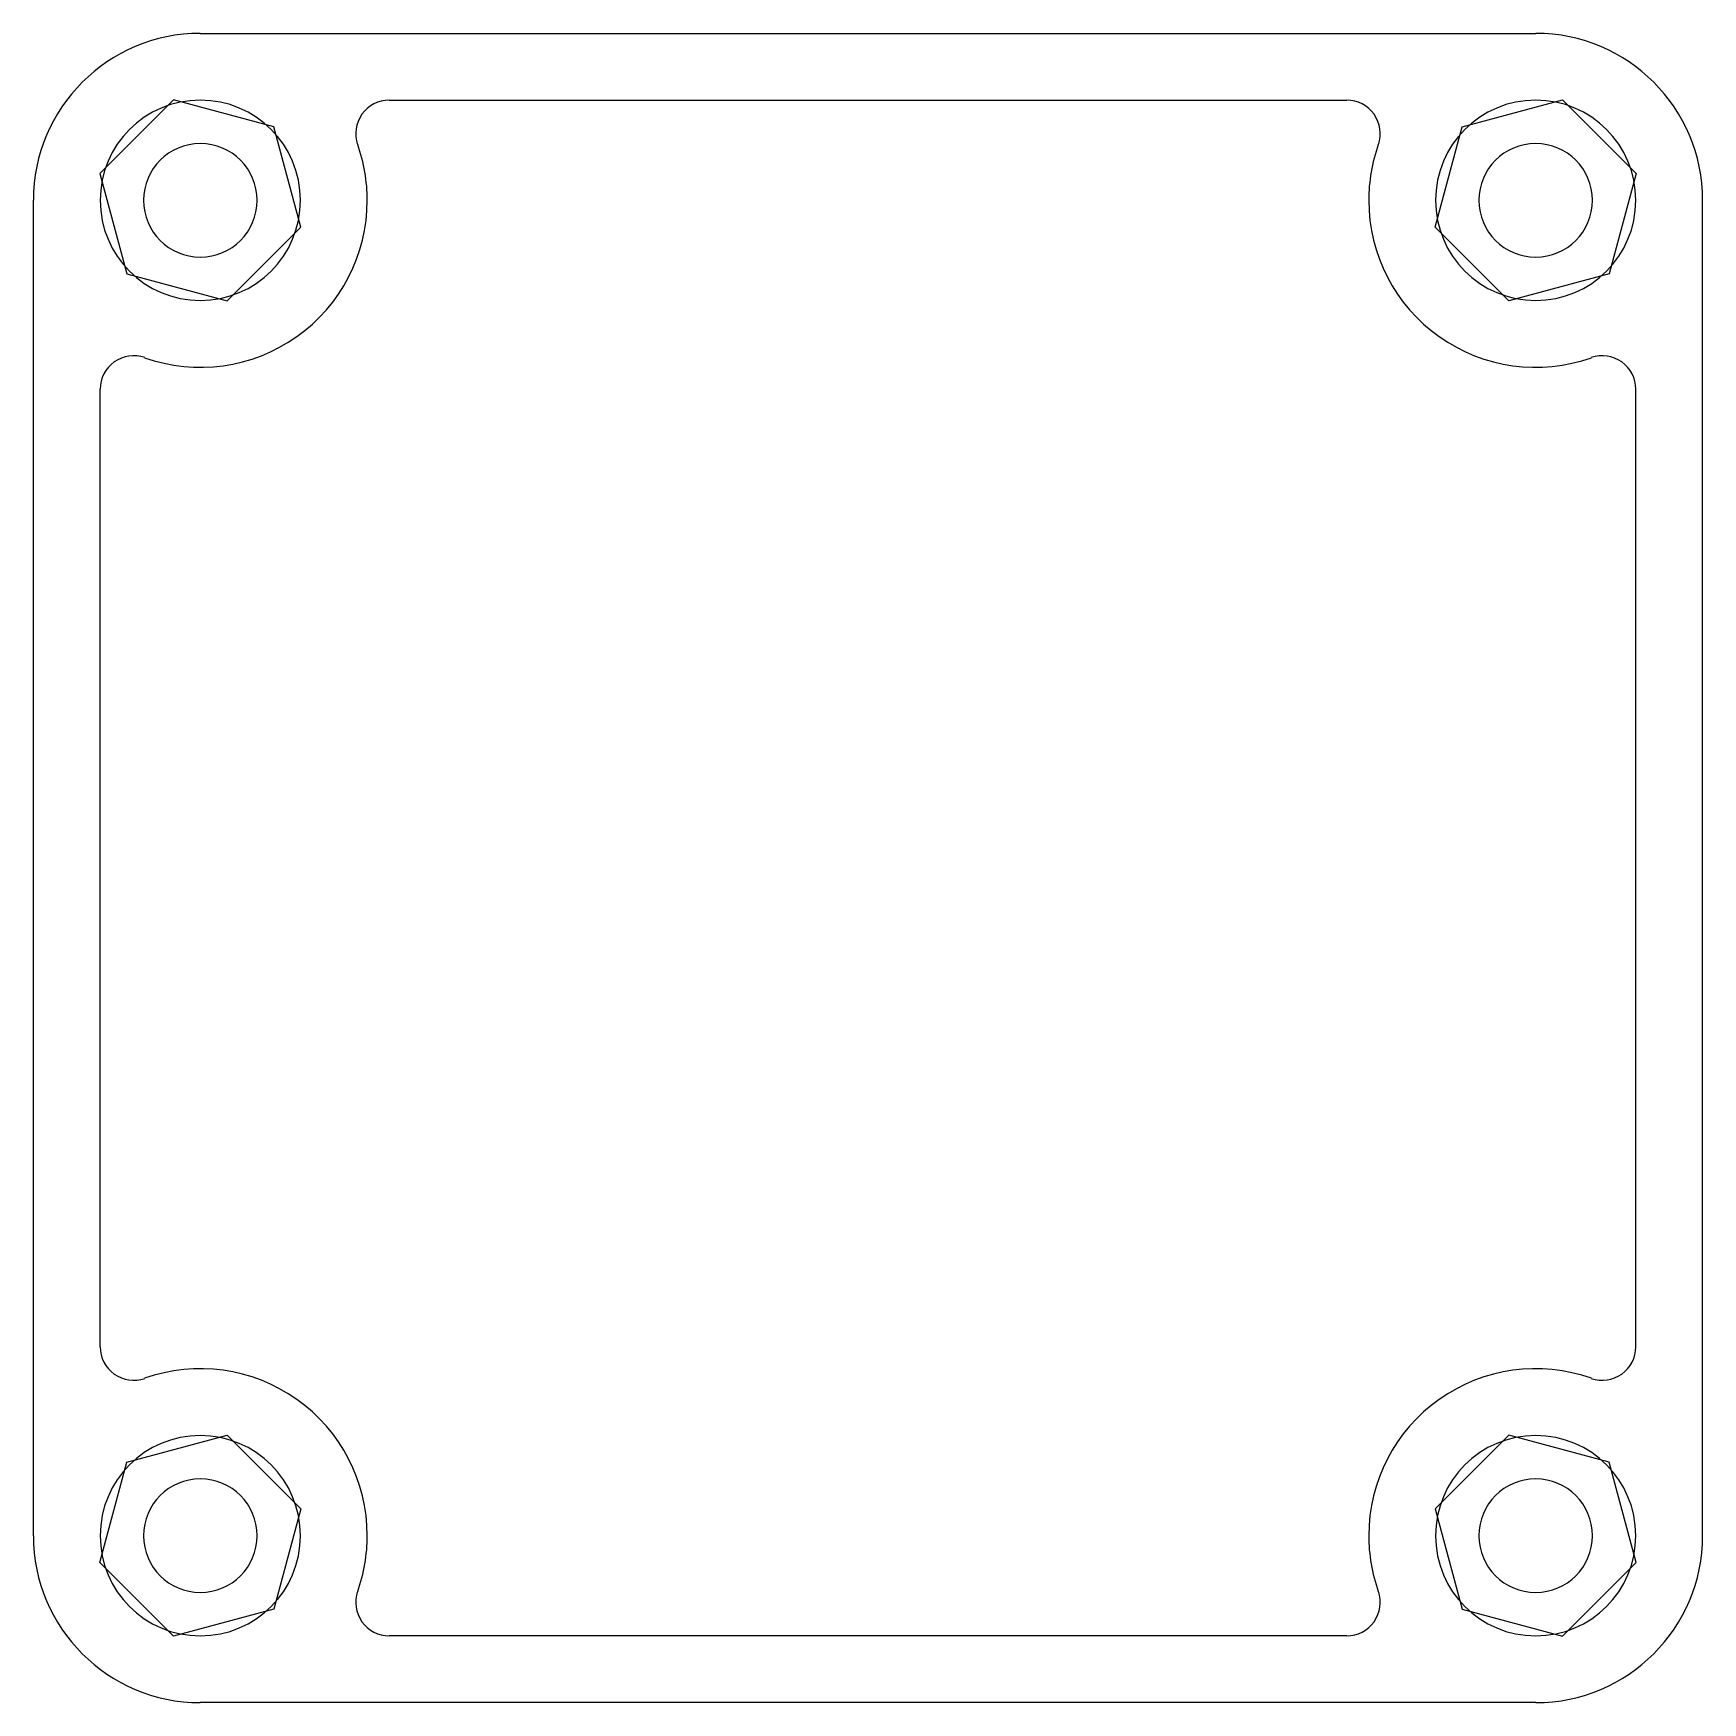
# Model space of a CAD drawing. Header units: inches. Extents: x -0.98 to 0.98, y -0.98 to 0.98.
import ezdxf

# ---------------------------------------------------------------- set-up
doc = ezdxf.new("R2010")
doc.units = ezdxf.units.IN
doc.layers.get('0').update_dxf_attribs({"linetype": 'CONTINUOUS'})
for name, color, linetype in [('2', 7, 'CONTINUOUS'), ('3', 7, 'CONTINUOUS'), ('4', 7, 'CONTINUOUS')]:
    doc.layers.add(name, color=color, linetype=linetype)

msp = doc.modelspace()

# ---------------------------------------------------------------- linework, layer by layer
at = {"color": 0, "linetype": 'CONTINUOUS'}
for centre, start, end in [((-0.7874, 0.7874), 360, 180), ((0.7874, 0.7874), 360, 180), ((-0.7874, 0.7874), 180, 0), ((0.7874, 0.7874), 180, 360), ((-0.7874, -0.7874), 360, 180), ((0.7874, -0.7874), 0, 180), ((-0.7874, -0.7874), 180, 360), ((0.7874, -0.7874), 180, 0)]:
    msp.add_arc(centre, 0.1181, start, end, dxfattribs=at)
at = {"layer": '2', "color": 2, "linetype": 'CONTINUOUS'}
for p, q in [((-0.8192, 0.906), (-0.906, 0.8192)), ((-0.7006, 0.8742), (-0.8192, 0.906)), ((0.7006, 0.8742), (0.8192, 0.906)), ((0.8192, 0.906), (0.906, 0.8192)), ((-0.6688, 0.7556), (-0.7006, 0.8742)), ((0.6688, 0.7556), (0.7006, 0.8742)), ((-0.906, 0.8192), (-0.8742, 0.7006)), ((0.906, 0.8192), (0.8742, 0.7006)), ((-0.7556, 0.6688), (-0.6688, 0.7556)), ((0.7556, 0.6688), (0.6688, 0.7556)), ((-0.8742, 0.7006), (-0.7556, 0.6688)), ((0.8742, 0.7006), (0.7556, 0.6688)), ((-0.8742, -0.7006), (-0.7556, -0.6688)), ((-0.7556, -0.6688), (-0.6688, -0.7556)), ((0.7556, -0.6688), (0.6688, -0.7556)), ((0.8742, -0.7006), (0.7556, -0.6688)), ((-0.906, -0.8192), (-0.8742, -0.7006)), ((0.906, -0.8192), (0.8742, -0.7006)), ((-0.6688, -0.7556), (-0.7006, -0.8742)), ((0.6688, -0.7556), (0.7006, -0.8742)), ((-0.8192, -0.906), (-0.906, -0.8192)), ((0.8192, -0.906), (0.906, -0.8192)), ((-0.7006, -0.8742), (-0.8192, -0.906)), ((0.7006, -0.8742), (0.8192, -0.906))]:
    msp.add_line(p, q, dxfattribs=at)
at = {"layer": '3', "color": 3, "linetype": 'CONTINUOUS'}
for p, q in [((-0.5647, 0.9055), (0.5647, 0.9055)), ((-0.9055, -0.5647), (-0.9055, 0.5647)), ((0.9055, -0.5647), (0.9055, 0.5647)), ((0.5647, -0.9055), (-0.5647, -0.9055))]:
    msp.add_line(p, q, dxfattribs=at)
for centre, radius, start, end in [((-0.5647, 0.8661), 0.0394, 90, 199.4712), ((0.5647, 0.8661), 0.0394, 340.5288, 90), ((-0.7874, 0.7874), 0.0669, 360, 180), ((-0.7874, 0.7874), 0.1969, 0, 19.4712), ((0.7874, 0.7874), 0.1969, 160.5288, 180), ((0.7874, 0.7874), 0.0669, 360, 180), ((-0.7874, 0.7874), 0.0669, 180, 0), ((-0.7874, 0.7874), 0.1969, 250.5288, 0), ((0.7874, 0.7874), 0.1969, 180, 289.4712), ((0.7874, 0.7874), 0.0669, 180, 360), ((-0.8661, 0.5647), 0.0394, 70.5288, 180), ((0.8661, 0.5647), 0.0394, 360, 109.4712), ((-0.8661, -0.5647), 0.0394, 180, 289.4712), ((0.8661, -0.5647), 0.0394, 250.5288, 360), ((-0.7874, -0.7874), 0.1969, 360, 109.4712), ((0.7874, -0.7874), 0.1969, 70.5288, 180), ((-0.7874, -0.7874), 0.0669, 360, 180), ((0.7874, -0.7874), 0.0669, 0, 180), ((-0.7874, -0.7874), 0.0669, 180, 360), ((-0.7874, -0.7874), 0.1969, 340.5288, 360), ((0.7874, -0.7874), 0.1969, 180, 199.4712), ((0.7874, -0.7874), 0.0669, 180, 0), ((-0.5647, -0.8661), 0.0394, 160.5288, 270), ((0.5647, -0.8661), 0.0394, 270, 19.4712)]:
    msp.add_arc(centre, radius, start, end, dxfattribs=at)
at = {"layer": '4', "color": 4, "linetype": 'CONTINUOUS'}
for p, q in [((-0.7874, 0.9843), (0.7874, 0.9843)), ((-0.9843, -0.7874), (-0.9843, 0.7874)), ((0.9843, -0.7874), (0.9843, 0.7874)), ((0.7874, -0.9843), (-0.7874, -0.9843))]:
    msp.add_line(p, q, dxfattribs=at)
for centre, start, end in [((-0.7874, 0.7874), 90, 180), ((0.7874, 0.7874), 0, 90), ((-0.7874, -0.7874), 180, 270), ((0.7874, -0.7874), 270, 360)]:
    msp.add_arc(centre, 0.1969, start, end, dxfattribs=at)

doc.saveas('drawing.dxf')
